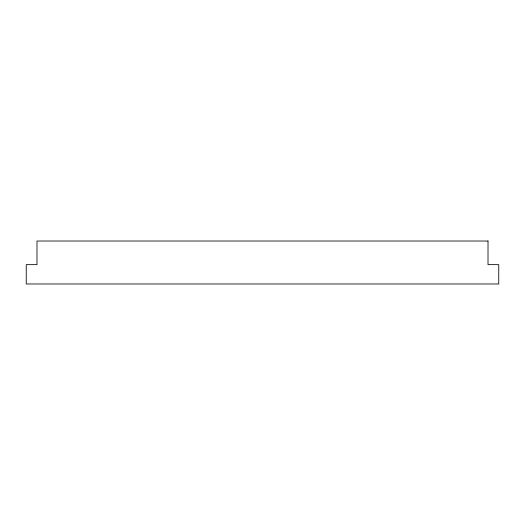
<?xml version="1.0" encoding="UTF-8"?>
<svg xmlns="http://www.w3.org/2000/svg" width="525" height="525" viewBox="0 0 525 525"><rect width="100%" height="100%" fill="white"/><g stroke="black" fill="none" stroke-linecap="round" stroke-linejoin="round"><path stroke-width="0.79" d="M488.014 241.021L36.986 241.021L36.986 264.646L26.25 264.646L26.25 283.979L498.75 283.979L498.75 264.646L488.014 264.646L488.014 241.021"/></g></svg>
